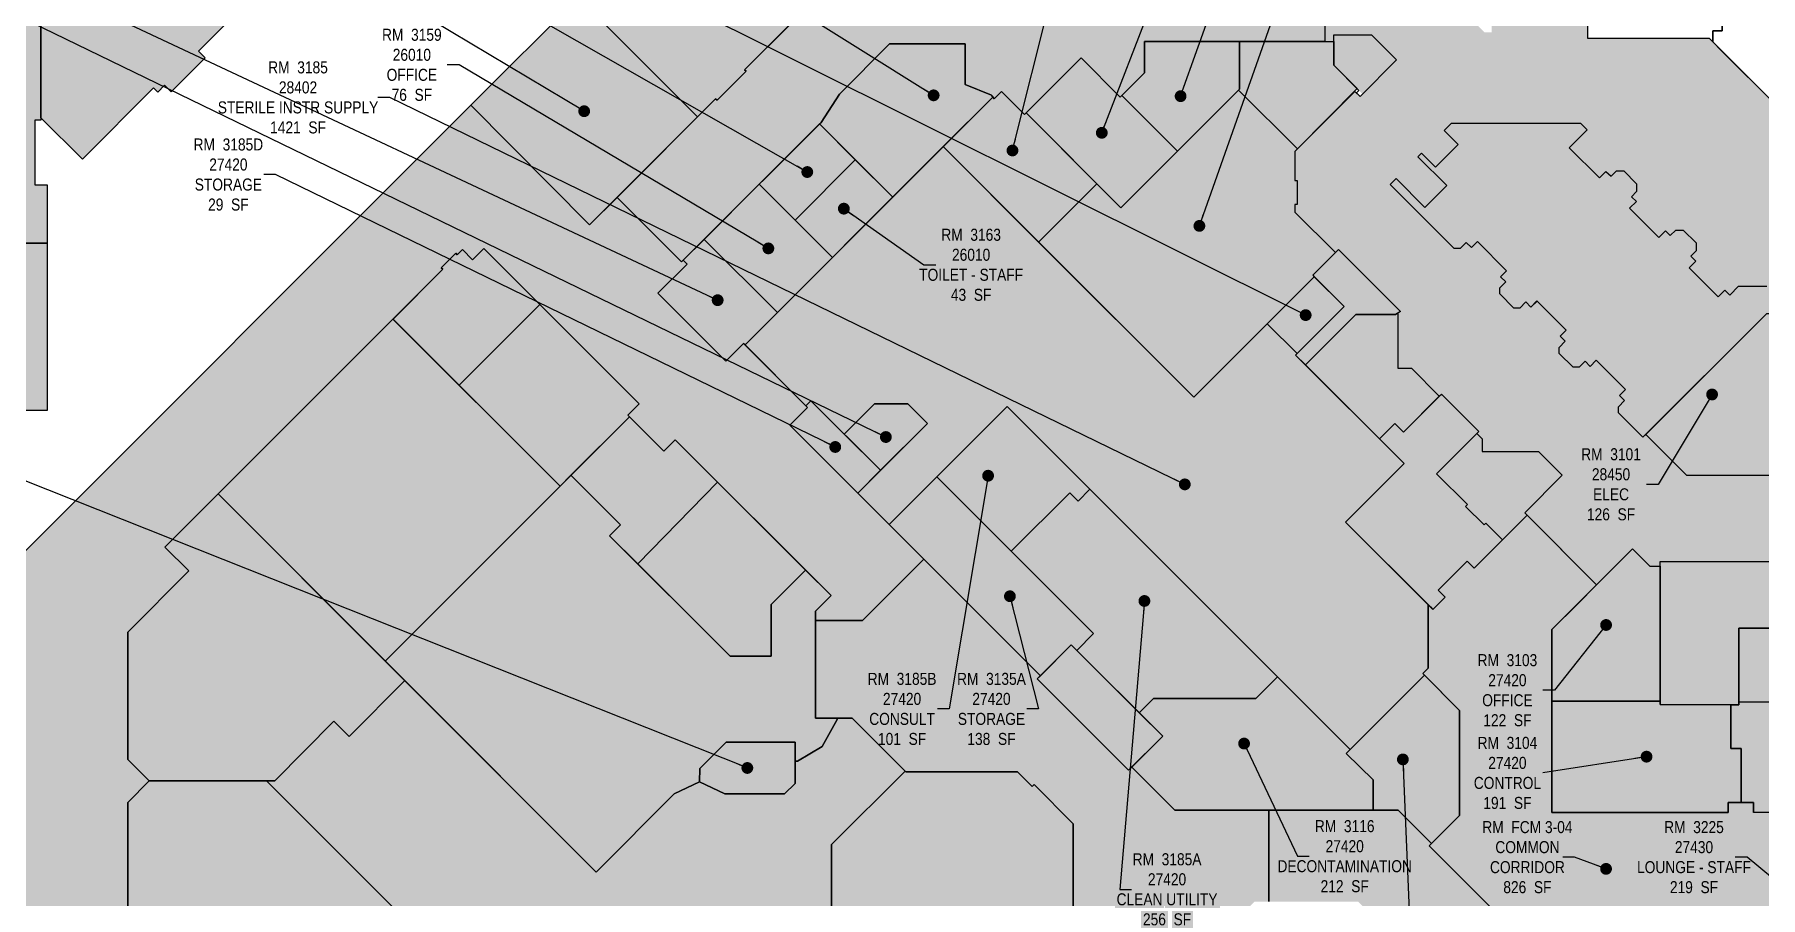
# Model space of a CAD drawing. Header units: inches. Extents: x -2929 to 5743, y -2530 to 4297.
# Drawn here: x 330 to 2343, y 1537 to 2543 of the extents above; entities that cross this region are included whole.
import ezdxf

# ---------------------------------------------------------------- set-up
doc = ezdxf.new("R2010")
doc.units = ezdxf.units.IN
doc.header["$LTSCALE"] = 48
doc.header["$MEASUREMENT"] = 0
for name, color, linetype in [('0-LABEL', 3, 'Continuous'), ('1-NRT', 200, 'Continuous'), ('1-NRT-PTN', 253, 'Continuous'), ('3-FCM', 190, 'Continuous'), ('3-FCM-PTN', 9, 'Continuous'), ('4-OCC', 6, 'Continuous'), ('4-OCC-PTN', 95, 'Continuous'), ('4-VACANT', 60, 'Continuous')]:
    doc.layers.add(name, color=color, linetype=linetype)
doc.styles.add('ArialN', font='ARIALN.TTF')
doc.dimstyles.new('AB-220', dxfattribs={"dimscale": 220, "dimtxt": 0.070312, "dimasz": 0.0625, "dimexe": 0.0625, "dimexo": 0.125, "dimgap": 0.1875, "dimtad": 0, "dimdec": 4, "dimrnd": 0.0625, "dimzin": 0, "dimdsep": 46, "dimlunit": 4, "dimtxsty": 'ArialN', "dimblk": 'ARCHTICK', "dimcen": 0.0625, "dimclrd": 256, "dimclre": 256, "dimclrt": 256, "dimadec": 0, "dimazin": 0, "dimtfac": 1, "dimtdec": 4, "dimtofl": 0, "dimtmove": 2, "dimatfit": 3, "dimldrblk": 'DOT', "dimfxl": 0, "dimfrac": 2, "dimtolj": 1, "dimtzin": 0, "dimlwd": -1, "dimlwe": -1, "dimarcsym": 0})

# ---------------------------------------------------------------- blocks, each defined once
blk = doc.blocks.new('_ArchTick')
at = {"const_width": 0.15}
blk.add_lwpolyline([(-0.5, -0.5), (0.5, 0.5)], dxfattribs=at)
blk = doc.blocks.new('_Dot')
at = {"lineweight": -2}
blk.add_line((-0.5, 0), (-1, 0), dxfattribs=at)
at = {"const_width": 0.5}
blk.add_lwpolyline([(-0.25, 0, 1), (0.25, 0, 1)], format="xyb", close=True, dxfattribs=at)

msp = doc.modelspace()

# ---------------------------------------------------------------- hatches: boundary and pattern name
at = {"layer": '1-NRT-PTN'}
h = msp.add_hatch(color=256, dxfattribs=at)
h.dxf.hatch_style = 1
h.paths.add_polyline_path([(1889.2, 2542.9), (1845, 2542.9), (1845, 2507.6), (1878.6, 2474), (1918.3, 2513.8)])
for points in [[(1985.5, 2293.9), (1910.8, 2368.6), (1917.8, 2375.5), (1951.3, 2341.9), (1976.8, 2367.4), (1943.2, 2401), (1947.5, 2405.2), (1963.7, 2388.9), (1989.9, 2415.1), (1973.6, 2431.4), (1982.3, 2440.1), (2132.8, 2440.1), (2140.6, 2432.3), (2119.6, 2411.2), (2154.7, 2376.2), (2162.4, 2383.9), (2168.3, 2378.1), (2174.8, 2384.6), (2183.3, 2384.6), (2198.1, 2369.3), (2198.1, 2360.3), (2192.1, 2354.3), (2197.8, 2348.6), (2190, 2340.8), (2223.9, 2306.9), (2231.7, 2314.7), (2237.4, 2309), (2243.7, 2315.4), (2252.5, 2315.4), (2267.7, 2300.4), (2267.7, 2291.4), (2261.4, 2285), (2267, 2279.3), (2259.3, 2271.6), (2293.1, 2237.7), (2300.9, 2245.5), (2306.7, 2239.7), (2317, 2249.9), (2349.8, 2249.9), (2349.8, 2363.9), (2537.8, 2363.9), (2544.3, 2364.1), (2585.1, 2364.1), (2585.1, 2313.5), (2474.4, 2313.5), (2474.4, 2156.6), (2495.6, 2156.6), (2502.5, 2128.3), (2530.3, 2128.3), (2537.2, 2156.6), (2600.6, 2156.6), (2600.6, 2044.9), (2579.7, 2024), (2363.3, 2024), (2363.3, 2218.3), (2349.8, 2218.3), (2205.5, 2074), (2176.9, 2102.5), (2176.9, 2109.5), (2184, 2116.6), (2178, 2122.6), (2185.1, 2129.7), (2151.1, 2163.6), (2144, 2156.5), (2138, 2162.5), (2131, 2155.5), (2124, 2155.5), (2107.7, 2171.7), (2107.7, 2178.7), (2114.8, 2185.8), (2108.8, 2191.8), (2115.9, 2198.8), (2081.9, 2232.8), (2074.9, 2225.7), (2068.9, 2231.7), (2061.8, 2224.6), (2054.8, 2224.6), (2038.5, 2241), (2038.5, 2248), (2045.5, 2255), (2039.5, 2261), (2046.6, 2268.1), (2012.7, 2302.1), (2005.6, 2295), (1999.6, 2301), (1992.5, 2293.9)], [(1922.7, 2220.7), (1917.2, 2217.2), (1870.9, 2217.2), (1812, 2158.2), (1800.4, 2169.8), (1857, 2226.4), (1820.6, 2262.9), (1850.5, 2292.8)], [(1974.8, 1887.4), (1960.6, 1873.3), (1858.8, 1975.1), (1927.1, 2043.4), (1898.3, 2072.1), (1916.3, 2090), (1926.3, 2080), (1970.5, 2124.3), (2014.2, 2080.7), (1964.9, 2031.4), (2000.8, 1995.5), (1998.7, 1993.4), (2020.3, 1971.8), (2022.4, 1973.9), (2041.8, 1954.5), (2008.7, 1921.3), (2000.6, 1929.5), (1966.7, 1895.5)], [(2225.6, 1929), (2462.9, 1929), (2462.9, 1851.2), (2403.2, 1851.2), (2403.2, 1862.5), (2361.4, 1862.5), (2361.4, 1851.2), (2317.1, 1851.2), (2317.1, 1762.1), (2225.6, 1762.3)], [(1605.8, 1685.7), (1499.3, 1792.2), (1539, 1831.9), (1645.7, 1725.5)]]:
    msp.add_hatch(color=256, dxfattribs=at).paths.add_polyline_path(points)
at = {"layer": '3-FCM-PTN'}
h = msp.add_hatch(color=256, dxfattribs=at)
h.dxf.hatch_style = 1
edge = h.paths.add_edge_path()
edge.add_line((480.8, 3009.3), (481.2, 3009.7))
edge.add_line((481.2, 3009.7), (556.3, 3084.8))
edge.add_line((556.3, 3084.8), (880.4, 3408.9))
edge.add_line((880.4, 3408.9), (959.7, 3329.7))
edge.add_line((959.7, 3329.7), (958.8, 3328.8))
edge.add_line((958.8, 3328.8), (774.8, 3144.7))
edge.add_line((774.8, 3144.7), (774.4, 3144.4))
edge.add_line((774.4, 3144.4), (693.7, 3063.6))
edge.add_line((693.7, 3063.6), (377.2, 2747.1))
edge.add_line((377.2, 2747.1), (377.2, 2726))
edge.add_line((377.2, 2726), (337.8, 2726))
edge.add_line((337.8, 2726), (337.8, 2443.7))
edge.add_line((337.8, 2443.7), (330.6, 2443.7))
edge.add_line((330.6, 2443.7), (330.6, 2368.2))
edge.add_line((330.6, 2368.2), (345.3, 2368.2))
edge.add_line((345.3, 2368.2), (345.3, 2300.3))
edge.add_line((345.3, 2300.3), (227.5, 2300.3))
edge.add_line((227.5, 2300.3), (227.5, 2375.5))
edge.add_line((227.5, 2375.5), (223.1, 2375.5))
edge.add_line((223.1, 2375.5), (223.1, 2471.7))
edge.add_line((223.1, 2471.7), (223.3, 2471.7))
edge.add_line((223.3, 2471.7), (223.3, 2617))
edge.add_line((223.3, 2617), (223.1, 2617))
edge.add_line((223.1, 2617), (223.1, 2797.2))
edge.add_line((223.1, 2797.2), (223.3, 2797.2))
edge.add_line((223.3, 2797.2), (223.3, 2942))
edge.add_line((223.3, 2942), (223.1, 2942))
edge.add_line((223.1, 2942), (223.1, 3122.2))
edge.add_line((223.1, 3122.2), (223.3, 3122.2))
edge.add_line((223.3, 3122.2), (223.3, 3191.5))
edge.add_line((223.3, 3191.5), (223.1, 3191.5))
edge.add_line((223.1, 3191.5), (223.1, 3284.1))
edge.add_line((223.1, 3284.1), (223.3, 3284.1))
edge.add_line((223.3, 3284.1), (223.3, 3301))
edge.add_line((223.3, 3301), (225.5, 3351.9))
edge.add_line((225.5, 3351.9), (225.6, 3356.8))
edge.add_line((225.6, 3356.8), (226.1, 3362.4))
edge.add_line((226.1, 3362.4), (232.7, 3412.9))
edge.add_line((232.7, 3412.9), (235.8, 3430.2))
edge.add_line((235.8, 3430.2), (231.4, 3431.7))
edge.add_line((231.4, 3431.7), (289.3, 3602.3))
edge.add_line((289.3, 3602.3), (293.7, 3600.8))
edge.add_line((293.7, 3600.8), (301.7, 3616.3))
edge.add_line((301.7, 3616.3), (327.6, 3660.9))
edge.add_line((327.6, 3660.9), (330.4, 3665.2))
edge.add_line((330.4, 3665.2), (333.4, 3670))
edge.add_line((333.4, 3670), (363.2, 3711.9))
edge.add_line((363.2, 3711.9), (373.8, 3725.3))
edge.add_line((373.8, 3725.3), (370.6, 3728.7))
edge.add_line((370.6, 3728.7), (501.8, 3852.1))
edge.add_line((501.8, 3852.1), (505, 3848.7))
edge.add_line((505, 3848.7), (519.5, 3858.7))
edge.add_line((519.5, 3858.7), (562.7, 3885.7))
edge.add_line((562.7, 3885.7), (567.6, 3888.4))
edge.add_line((567.6, 3888.4), (572.5, 3891.2))
edge.add_line((572.5, 3891.2), (618.1, 3914))
edge.add_line((618.1, 3914), (634.2, 3921))
edge.add_line((634.2, 3921), (633, 3925.5))
edge.add_line((633, 3925.5), (721.8, 3949.8))
edge.add_line((721.8, 3949.8), (747.9, 3846.1))
edge.add_line((747.9, 3846.1), (748.8, 3842.3))
edge.add_arc((896.7, 3300.7), 561.5, 105.2734, 119.0253)
edge.add_arc((878.9, 3324.8), 531.8, 118.6132, 128.8281)
edge.add_arc((896.6, 3301.1), 561.3, 128.7098, 140.2622)
edge.add_arc((871.2, 3320.3), 529.6, 140.114, 150.5668)
edge.add_arc((896.6, 3301), 561.1, 150.1227, 174.7582)
edge.add_arc((907.5, 3300.2), 572.1, 174.7774, 179.4419)
edge.add_line((335.5, 3305.8), (335.6, 3251.8))
edge.add_line((335.6, 3251.8), (335.6, 3120))
edge.add_line((335.6, 3120), (335.6, 3105.5))
edge.add_line((335.6, 3105.5), (334.8, 3105.5))
edge.add_line((334.8, 3105.5), (330.5, 3105.5))
edge.add_line((330.5, 3105.5), (330.8, 3105.5))
edge.add_line((330.8, 3105.5), (330.5, 3105.5))
edge.add_line((330.5, 3105.5), (330.8, 2992.6))
edge.add_line((330.8, 2992.6), (330.8, 2884.6))
edge.add_arc((331.8, 2884.6), 1, 180, 270)
edge.add_line((331.8, 2883.6), (362.1, 2883.6))
edge.add_line((362.1, 2883.6), (482.5, 3004.1))
edge.add_line((482.5, 3004.1), (479, 3007.5))
edge.add_line((479, 3007.5), (480.8, 3009.3))
for points in [[(2541, 2364), (2541, 2459.9), (2541, 2465.2), (2356.4, 2465.2), (2300.6, 2521), (2283.1, 2538.6), (2216.1, 2538.6), (2141.1, 2538.6), (2141.1, 2592.6), (2029.2, 2592.6), (2029.3, 2546.1), (2020.8, 2546.1), (1970.3, 2596.6), (1966, 2600.9), (1969.6, 2604.5), (1967, 2607.2), (1941.5, 2632.7), (1927.4, 2646.8), (1870.3, 2646.8), (1870.3, 2657.8), (1848.6, 2657.8), (1848.6, 2643.7), (1844.1, 2643.7), (1844.1, 2641.1), (1834.6, 2641.1), (1834.6, 2535.4), (1845, 2535.4), (1845, 2542.9), (1889.2, 2542.9), (1918.3, 2513.8), (1875.7, 2471.2), (1869.8, 2477.1), (1867.6, 2474.9), (1842.1, 2449.4), (1804.5, 2411.8), (1799.7, 2407), (1799.7, 2373.4), (1802.3, 2373.4), (1802.3, 2345.4), (1799.7, 2345.4), (1799.7, 2336.5), (1846.9, 2289.2), (1850.5, 2292.8), (1922.7, 2220.7), (1919.9, 2218.9), (1919.9, 2154.4), (1935.6, 2154.4), (1968.1, 2121.9), (1970.5, 2124.3), (2014.2, 2080.7), (2011.8, 2078.2), (2018.1, 2071.9), (2018.1, 2057.3), (2083.9, 2057.3), (2111.5, 2029.7), (2067.7, 1985.9), (2151.5, 1902), (2193.4, 1943.9), (2213.6, 1923.8), (2225.6, 1923.8), (2225.6, 1929), (2462.9, 1929), (2462.9, 1878.8), (2539.9, 1878.8), (2539.9, 1891.8), (2575.6, 1891.8), (2575.6, 1923.8), (2609.6, 1923.8), (2609.6, 1916.7), (2692.8, 1916.7), (2692.8, 1923), (2731.8, 1923), (2731.8, 1916.1), (2753, 1916.1), (2753, 1958.3), (2809.8, 1969.8), (2809.8, 1916.1), (2731.8, 1916.1), (2731.8, 1635.7), (2726.5, 1635.7), (2726.5, 1527.3), (2748.2, 1527.3), (2748.2, 1506.1), (2791.5, 1506.1), (2791.5, 1481.1), (2791.5, 1461.6), (2817.8, 1461.6), (2921.1, 1461.6), (2921.1, 1512.7), (2938.2, 1529.8), (2936.3, 1531.7), (2961.8, 1557.1), (2963.6, 1555.3), (2991.7, 1583.3), (2919, 1656), (2919, 1726.2), (2913.8, 1726.2), (2913.8, 1832.8), (2919, 1832.8), (2919, 1961.4), (2942.4, 1984.7), (3069.5, 1984.7), (3069.5, 1914.2), (3170.8, 1914.2), (3170.8, 2022.6), (3252.7, 2022.6), (3252.7, 2017.3), (3335.4, 2017.3), (3335.4, 2119.8), (3187.8, 2119.8), (3187.8, 2149.9), (3170.5, 2149.9), (3170.5, 2153.1), (3123.8, 2153.1), (3123.8, 2169.3), (3075.8, 2169.3), (3075.8, 2153.1), (3025.8, 2153.1), (3025.8, 2169.3), (2977.8, 2169.3), (2977.8, 2153.1), (2924.8, 2153.1), (2924.8, 2169.3), (2876.8, 2169.3), (2876.8, 2153.1), (2836.8, 2153.1), (2836.8, 2169.3), (2788.8, 2169.3), (2788.8, 2153.1), (2753.8, 2153.1), (2753.8, 2157.2), (2715, 2157.2), (2715, 2200.3), (2709.8, 2200.3), (2709.8, 2228.4), (2715, 2228.4), (2715, 2273.8), (2717.7, 2273.8), (2717.7, 2292.2), (2709.8, 2292.2), (2709.8, 2307.4), (2659.1, 2307.4), (2659.1, 2311), (2608.5, 2311), (2608.5, 2277.4), (2608.5, 2259.4), (2610.9, 2259.4), (2610.9, 2156.6), (2600.6, 2156.6), (2600.6, 2044.9), (2579.7, 2024), (2363.3, 2024), (2363.3, 2029.3), (2256.8, 2029.3), (2208.8, 2077.3), (2205.5, 2074), (2176.9, 2102.5), (2176.9, 2109.5), (2184, 2116.6), (2178, 2122.6), (2185.1, 2129.7), (2151.1, 2163.6), (2144, 2156.5), (2138, 2162.5), (2131, 2155.5), (2124, 2155.5), (2107.7, 2171.7), (2107.7, 2178.7), (2114.8, 2185.8), (2108.8, 2191.8), (2115.9, 2198.8), (2082, 2232.7), (2074.9, 2225.7), (2068.9, 2231.7), (2061.8, 2224.6), (2054.8, 2224.6), (2038.5, 2241), (2038.5, 2248), (2045.5, 2255), (2039.5, 2261), (2046.6, 2268.1), (2012.7, 2302.1), (2005.6, 2295), (1999.6, 2301), (1992.5, 2293.9), (1985.5, 2293.9), (1910.8, 2368.6), (1917.8, 2375.5), (1951.3, 2341.9), (1976.8, 2367.4), (1943.2, 2401), (1947.5, 2405.2), (1963.7, 2388.9), (1989.9, 2415.1), (1973.6, 2431.4), (1982.3, 2440.1), (2132.8, 2440.1), (2140.6, 2432.3), (2119.6, 2411.2), (2154.7, 2376.2), (2162.4, 2383.9), (2168.3, 2378.1), (2174.8, 2384.6), (2183.3, 2384.6), (2198.1, 2369.3), (2198.1, 2360.3), (2192.1, 2354.3), (2197.8, 2348.6), (2190, 2340.8), (2223.9, 2306.9), (2231.7, 2314.7), (2237.4, 2309), (2243.7, 2315.4), (2252.5, 2315.4), (2267.7, 2300.4), (2267.7, 2291.4), (2261.4, 2285), (2267, 2279.3), (2259.3, 2271.6), (2293.1, 2237.7), (2300.9, 2245.5), (2306.7, 2239.7), (2317, 2249.9), (2349.8, 2249.9), (2349.8, 2363.9), (2537.8, 2363.9)], [(1834.6, 2641.1), (1834.6, 2535.4), (1624.4, 2535.4), (1624.4, 2498.8), (1596.2, 2470.5), (1550.5, 2516.2), (1484.5, 2450.2), (1457.7, 2476.9), (1449.3, 2468.5), (1446.2, 2472.8), (1415.5, 2485.1), (1415.5, 2532.4), (1327.1, 2532.4), (1268.7, 2474), (1247.4, 2440.9), (1109.3, 2302.8), (1084.8, 2278.3), (1009.5, 2353.6), (1124.4, 2468.5), (1126.3, 2466.7), (1160.1, 2500.5), (1158.2, 2502.3), (1264, 2608.1), (1265.9, 2606.3), (1291.2, 2631.6), (1289.3, 2633.4), (1297.3, 2641.4), (1305.9, 2641.4), (1331.6, 2641.4), (1331.6, 2643.7), (1357.2, 2643.7), (1361.2, 2643.7), (1361.2, 2641.1), (1402.3, 2641.1), (1402.3, 2643.7), (1482.6, 2643.7), (1482.6, 2641.1), (1530.5, 2641.1), (1530.5, 2643.7), (1558.5, 2643.7), (1558.5, 2641.1), (1614.5, 2641.1), (1614.5, 2643.7), (1788.1, 2643.7), (1788.1, 2641.1)], [(1898.3, 2072.1), (1812, 2158.2), (1870.9, 2217.2), (1917.2, 2217.2), (1919.9, 2218.9), (1919.9, 2154.4), (1935.6, 2154.4), (1968.1, 2121.9), (1926.3, 2080), (1916.3, 2090)], [(2011.8, 2078.2), (2018.1, 2071.9), (2018.1, 2057.3), (2083.9, 2057.3), (2111.5, 2029.7), (2067.7, 1985.9), (2070.4, 1983.1), (2041.8, 1954.5), (2022.4, 1973.9), (2020.3, 1971.8), (1998.7, 1993.4), (2000.8, 1995.5), (1964.9, 2031.4)], [(1956.4, 1597.8), (1991.6, 1633), (1991.6, 1755.6), (1948.9, 1798.4), (1955, 1804.6), (1955, 1878.9), (1957.8, 1876.1), (1960.6, 1873.3), (1974.8, 1887.4), (1966.7, 1895.5), (2000.6, 1929.5), (2008.7, 1921.3), (2070.4, 1983.1), (2151.5, 1902), (2099.4, 1849.8), (2099.4, 1636.7), (2304.9, 1636.7), (2304.9, 1648), (2334.4, 1648), (2334.4, 1637), (2456.4, 1636.8), (2456.4, 1765.3), (2459.6, 1765.3), (2459.9, 1851.2), (2462.9, 1851.2), (2462.9, 1878.8), (2539.9, 1878.8), (2539.9, 1618.3), (2482.5, 1561), (2482.5, 1527.7), (2089.3, 1527.7), (2084.6, 1531), (2053.9, 1500.3)], [(2459.6, 1765.3), (2317.1, 1765.5), (2317.1, 1851.2), (2361.4, 1851.2), (2361.4, 1862.5), (2403.2, 1862.5), (2403.2, 1851.2), (2459.9, 1851.2)]]:
    msp.add_hatch(color=256, dxfattribs=at).paths.add_polyline_path(points)
at = {"layer": '4-OCC-PTN'}
h = msp.add_hatch(color=192, dxfattribs=at)
h.dxf.hatch_style = 1
h.paths.add_polyline_path([(445.3, 2703.7), (554.6, 2594.5), (545.6, 2585.4), (564.4, 2566.6), (521.6, 2523.8), (529.3, 2516.2), (489.7, 2476.5), (482, 2484.2), (474, 2476.2), (469.1, 2481.1), (386.2, 2398.1), (337.8, 2446.4), (337.8, 2516.6), (337.8, 2661.5), (403.1, 2661.5)])
for color, points in [(17, [(1103.4, 2447.5), (964.4, 2586.4), (1059.8, 2681.8), (1155.8, 2585.9), (1168.1, 2598.2), (1211.1, 2555.2), (1158.2, 2502.3), (1160.1, 2500.5), (1126.3, 2466.7), (1124.4, 2468.5)]), (17, [(977.4, 2321.5), (839, 2461), (964.4, 2586.4), (1103.4, 2447.5)]), (17, [(1662.9, 2407.5), (1598, 2472.4), (1624.4, 2498.8), (1624.4, 2535.4), (1735.1, 2535.4), (1735.1, 2479.7)]), (17, [(1734, 2478.7), (1735.1, 2479.7), (1735.1, 2535.4), (1845, 2535.4), (1845, 2507.6), (1872.4, 2480.3), (1802.7, 2410)]), (17, [(1330.9, 2353.8), (1245.6, 2439.1), (1247.4, 2440.9), (1268.7, 2474), (1327.1, 2532.4), (1415.5, 2532.4), (1415.5, 2485.1), (1446.2, 2472.8), (1447.8, 2470.7)]), (17, [(1596.8, 2341.5), (1486.4, 2452), (1550.5, 2516.2), (1596.2, 2470.5), (1598, 2472.4), (1662.9, 2407.5)]), (18, [(1389.8, 2412.7), (1447.8, 2470.7), (1449.3, 2468.5), (1457.7, 2476.9), (1484.5, 2450.2), (1486.4, 2452), (1568.9, 2369.5), (1501, 2301.5)]), (34, [(1501, 2301.5), (1568.9, 2369.5), (1596.8, 2341.5), (1734, 2478.7), (1802.7, 2410), (1799.7, 2407), (1799.7, 2373.4), (1802.3, 2373.4), (1802.3, 2345.4), (1799.7, 2345.4), (1799.7, 2336.5), (1846.9, 2289.2), (1820.6, 2262.9), (1822.4, 2261), (1681.9, 2120.6)]), (121, [(1009.5, 2353.6), (1084.8, 2278.3), (1086.7, 2280.2), (1091.1, 2275.7), (1057.2, 2241.8), (1136.2, 2162.8), (1156.8, 2183.4), (1231.7, 2108.6), (1211, 2087.9), (1367.1, 1931.9), (1295.6, 1860.3), (1240.7, 1860.3), (1240.7, 1871.1), (1259, 1889.4), (1077.3, 2071), (1064.1, 2057.8), (1022.1, 2099.7), (1035.4, 2113), (854.2, 2294.1), (841, 2280.9), (829.2, 2292.6), (823.2, 2286.7), (821.4, 2288.5), (804.4, 2271.5), (806.3, 2269.7), (750.2, 2213.6), (636.3, 2099.6), (619.3, 2082.6), (482.5, 1945.8), (510.3, 1918.1), (439, 1846.8), (439, 1698.2), (464, 1673.3), (439, 1648.3), (439, 1521.5), (408.8, 1521.5), (408.8, 1459), (478.1, 1389.7), (587.7, 1389.7), (595.2, 1389.7), (613.1, 1389.7), (613.1, 1368.5), (613.1, 1361.1), (613.1, 1254.6), (897.6, 970.2), (1037.7, 970.2), (1170.7, 1103.2), (1326.6, 1259.1), (1326.6, 1280.9), (1329.3, 1280.9), (1329.3, 1328.9), (1326.6, 1328.9), (1326.6, 1400.4), (1398.1, 1400.4), (1398.1, 1397.8), (1446.1, 1397.8), (1446.1, 1400.4), (1467.9, 1400.4), (1541.1, 1473.5), (1541.1, 1623.5), (1495.6, 1669), (1493.4, 1666.8), (1476.2, 1683.9), (1346.1, 1683.9), (1283.7, 1746.3), (1240.7, 1746.3), (1240.7, 1860.3), (1295.6, 1860.3), (1367.1, 1931.9), (1503, 1795.9), (1499.3, 1792.2), (1605.8, 1685.7), (1609.5, 1689.4), (1659.8, 1639.1), (1769.5, 1639.1), (1769.5, 1532.6), (1752.5, 1532.6), (1652.1, 1432.2), (1652.1, 1341.7), (1671, 1322.8), (1612.1, 1263.4), (1543.1, 1332.4), (1502.8, 1292.1), (1507.4, 1287.5), (1329.8, 1109.9), (1360.2, 1079.5), (1358.3, 1077.6), (1392.3, 1043.7), (1394.1, 1045.5), (1406.3, 1033.3), (1317.8, 944.8), (1305.6, 957), (1307.4, 958.8), (1273.5, 992.8), (1271.6, 990.9), (1241.2, 1021.3), (1053.6, 833.7), (1043.8, 823.9), (1058.8, 809), (1088.1, 779.7), (1008, 699.6), (292, 1415.6), (302.6, 1426.3), (302.6, 1547.9), (307.9, 1547.9), (307.9, 1782.6), (302.6, 1782.6), (302.6, 1896.9), (288.8, 1910.8), (839, 2461), (977.4, 2321.5)]), (17, [(1217, 2327.1), (1175.3, 2368.8), (1245.6, 2439.1), (1287.3, 2397.3)]), (18, [(1371.4, 2090.1), (1348.5, 2113), (1309.6, 2113), (1274.4, 2077.7), (1235.6, 2116.4), (1229.7, 2110.5), (1158.7, 2181.6), (1389.8, 2412.7), (1681.9, 2120.6), (1767.6, 2206.2), (1802.2, 2171.6), (1800.4, 2169.8), (1927.1, 2043.4), (1858.8, 1975.1), (1957.8, 1876.1), (1955, 1878.9), (1955, 1804.6), (1948.9, 1798.4), (1950.7, 1796.6), (1864.2, 1710), (1464.3, 2109.9), (1326.6, 1972.3), (1290.1, 2008.8)]), (17, [(1260.6, 2283.5), (1217, 2327.1), (1287.3, 2397.3), (1330.9, 2353.8)]), (17, [(1196.4, 2219.3), (1111.1, 2304.6), (1175.3, 2368.8), (1260.6, 2283.5)]), (33, [(919.6, 2228.8), (825.4, 2134.6), (748.4, 2211.7), (806.3, 2269.7), (804.4, 2271.5), (821.4, 2288.5), (823.2, 2286.7), (829.2, 2292.6), (841, 2280.9), (854.2, 2294.1)]), (201, [(1158.7, 2181.6), (1156.8, 2183.4), (1136.2, 2162.8), (1057.2, 2241.8), (1091.1, 2275.7), (1086.7, 2280.2), (1111.1, 2304.6), (1196.4, 2219.3)]), (18, [(1802.2, 2171.6), (1767.6, 2206.2), (1822.4, 2261), (1857, 2226.4)]), (121, [(1024, 2097.9), (943.1, 2017), (825.4, 2134.6), (919.6, 2228.8), (1035.4, 2113), (1022.1, 2099.7)]), (55, [(2363.3, 2029.3), (2256.8, 2029.3), (2208.8, 2077.3), (2349.8, 2218.3), (2363.3, 2218.3)]), (121, [(943.1, 2017), (739.2, 1813.1), (544.5, 2007.8), (619.3, 2082.6), (636.3, 2099.6), (748.3, 2211.7)]), (121, [(1316.7, 2035.4), (1290.1, 2008.8), (1211, 2087.9), (1231.7, 2108.6), (1229.7, 2110.5), (1235.6, 2116.4)]), (18, [(1316.7, 2035.4), (1274.4, 2077.7), (1309.6, 2113), (1348.5, 2113), (1371.4, 2090.1)]), (121, [(1126.7, 2021.6), (1033.9, 1926.2), (1000.8, 1959.2), (1013.5, 1972), (955.8, 2029.7), (1024, 2097.9), (1064.1, 2057.8), (1077.3, 2071)]), (121, [(1469.1, 1941), (1382.2, 2027.9), (1464.3, 2109.9), (1560.8, 2013.4), (1546.9, 1999.4), (1537.2, 2009.2)]), (121, [(1266.2, 1744.9), (1248.5, 1713.5), (1219.8, 1696.4), (1217.1, 1696.4), (1217.1, 1718.6), (1136.7, 1718.6), (1106.1, 1688), (1105.7, 1672.3), (1076.2, 1658.1), (985.2, 1567.1), (739.2, 1813.1), (814, 1887.9), (943.1, 2017), (955.8, 2029.7), (1013.5, 1972), (1000.8, 1959.2), (1141.5, 1818.6), (1189, 1818.6), (1189, 1878.8), (1229.3, 1919.1), (1259, 1889.4), (1240.7, 1871.1), (1240.7, 1746.3), (1266.2, 1746.3)]), (121, [(1229.3, 1919.1), (1189, 1878.8), (1189, 1818.6), (1141.5, 1818.6), (1033.9, 1926.2), (1126.7, 2021.6)]), (121, [(1326.6, 1972.3), (1382.2, 2027.9), (1565, 1845.1), (1545.4, 1825.5), (1539, 1831.9), (1503, 1795.9)]), (121, [(1545.4, 1825.5), (1565, 1845.1), (1469.1, 1941), (1537.2, 2009.2), (1546.9, 1999.4), (1560.8, 2013.4), (1779.5, 1794.7), (1754.2, 1769.4), (1634.8, 1769.4), (1618.3, 1752.8)]), (121, [(610.5, 1673.3), (464, 1673.3), (439, 1698.2), (439, 1846.8), (510.3, 1918.1), (482.5, 1945.8), (544.5, 2007.8), (762.1, 1790.2), (697.1, 1725.2), (679.4, 1742.9)]), (121, [(2099.4, 1766.4), (2099.4, 1849.8), (2129.1, 1879.5), (2151.5, 1902), (2193.4, 1943.9), (2213.6, 1923.8), (2225.6, 1923.8), (2225.6, 1766.4)]), (121, [(1618.3, 1752.8), (1634.8, 1769.4), (1754.2, 1769.4), (1779.5, 1794.7), (1864.2, 1710), (1859.5, 1705.3), (1891.1, 1674.7), (1891.1, 1639.1), (1659.8, 1639.1), (1609.5, 1689.4), (1645.7, 1725.5)]), (77, [(1891.1, 1639.1), (1891.1, 1674.7), (1859.5, 1705.3), (1950.7, 1796.6), (1991.6, 1755.6), (1991.6, 1633), (1958.9, 1600.2), (1920, 1639.1)]), (121, [(1345.3, 1684.7), (1259.6, 1599.1), (1259.6, 1471.8), (1132.3, 1471.8), (969.1, 1308.5), (805.4, 1472.2), (720.5, 1472.2), (761.2, 1512.9), (600.8, 1673.3), (610.5, 1673.3), (679.4, 1742.9), (697.1, 1725.2), (762.1, 1790.2), (985.2, 1567.1), (1076.2, 1658.1), (1105.7, 1672.3), (1135.1, 1658.1), (1204.8, 1658.1), (1217.1, 1670.5), (1217.1, 1696.4), (1219.8, 1696.4), (1248.5, 1713.5), (1266.2, 1744.9), (1266.2, 1746.3), (1283.7, 1746.3)]), (121, [(2099.4, 1766.4), (2225.6, 1766.4), (2225.6, 1762.3), (2308.1, 1762.2), (2308.1, 1711.3), (2320.1, 1711.3), (2320.1, 1648), (2304.9, 1648), (2304.9, 1636.7), (2099.4, 1636.7)]), (121, [(2334.4, 1636.7), (2334.4, 1648), (2320.1, 1648), (2320.1, 1711.3), (2308.1, 1711.3), (2308.1, 1762.2), (2317.1, 1762.1), (2317.1, 1765.5), (2456.4, 1765.3), (2456.4, 1636.8)]), (121, [(1135.1, 1658.1), (1105.7, 1672.3), (1106.1, 1688), (1136.7, 1718.6), (1217.1, 1718.6), (1217.1, 1670.5), (1204.8, 1658.1)]), (121, [(613.1, 1389.7), (478.1, 1389.7), (408.8, 1459), (408.8, 1521.5), (439, 1521.5), (439, 1648.3), (464, 1673.3), (600.8, 1673.3), (761.2, 1512.9), (707, 1458.7), (695.3, 1470.3)]), (121, [(1326.6, 1400.4), (1255.5, 1471.8), (1259.6, 1471.8), (1259.6, 1599.1), (1345.3, 1684.7), (1346.1, 1683.9), (1476.2, 1683.9), (1493.4, 1666.8), (1495.6, 1669), (1541.1, 1623.5), (1541.1, 1473.5), (1467.9, 1400.4), (1446.1, 1400.4), (1446.1, 1397.8), (1398.1, 1397.8), (1398.1, 1400.4)]), (121, [(1008, 699.6), (1088.1, 779.7), (1254, 613.8), (1263, 604.8), (1272.9, 614.6), (1283.2, 624.9), (1285, 623), (1310.5, 648.5), (1308.6, 650.4), (1320.8, 662.6), (1391.7, 591.8), (1391.7, 556.4), (1389, 556.4), (1389, 508.4), (1391.7, 508.4), (1391.7, 475.9), (1466, 401.6), (1474.9, 392.7), (1494.9, 392.7), (1593.1, 392.7), (1624.8, 424.4), (1626.6, 422.5), (1652.1, 448), (1650.2, 449.8), (1671.2, 470.8), (1692.4, 449.6), (1690.5, 447.8), (1716, 422.3), (1717.8, 424.2), (1749.3, 392.7), (1881.2, 392.7), (1901.8, 392.7), (1908.7, 399.6), (1974.2, 465.1), (1974.2, 513.1), (1976.8, 513.1), (1976.9, 549.1), (1974.3, 549.1), (1974.3, 594.4), (2103.5, 594.4), (2105.7, 596.7), (2120.7, 611.6), (2192.1, 683), (2192.1, 725.4), (2194.7, 725.4), (2194.7, 761.4), (2192.1, 761.4), (2192.1, 800.6), (2307.8, 800.6), (2307.9, 818.3), (2324.1, 834.4), (2324.1, 1069.3), (2225.5, 1167.9), (2221.2, 1171.1), (2217.3, 1175), (2166.4, 1226), (2082.9, 1309.4), (2059.7, 1309.4), (2059.7, 1312), (1984.7, 1312), (1984.7, 1309.4), (1952.2, 1309.4), (1952.2, 1368.9), (1954.8, 1368.9), (1954.8, 1416.9), (1952.2, 1416.9), (1952.2, 1453.8), (1873.4, 1532.6), (1769.5, 1532.6), (1769.5, 1639.1), (1920, 1639.1), (1958.9, 1600.2), (1956.4, 1597.8), (2053.9, 1500.3), (2084.6, 1531), (2089.3, 1527.7), (2089.3, 1471.6), (2346.1, 1214.7), (2430.6, 1214.7), (2430.6, 1113.9), (2433.6, 1113.9), (2433.6, 1071.7), (2430.8, 1071.7), (2430.8, 1013.7), (2430.8, 1008.4), (2430.6, 963.6), (2430.6, 923.6), (2446.8, 923.6), (2446.8, 780.9), (2441.6, 780.9), (2430.6, 769.9), (2425.3, 766.2), (2294.2, 635.1), (2287.2, 635.1), (2273.3, 621.1), (2281.1, 613.4), (1939.8, 272.1), (1925.7, 286.2), (1810.1, 286.2), (1810.1, 291.4), (1578.7, 291.4), (1578.7, 286.2), (1450, 286.2), (1435.7, 271.9)])]:
    msp.add_hatch(color=color, dxfattribs=at).paths.add_polyline_path(points)
h = msp.add_hatch(color=192, dxfattribs=at)
h.dxf.hatch_style = 1
h.paths.add_polyline_path([(345.3, 2300.3), (345.3, 2105.3), (230.6, 2105.3), (230.6, 2300.3)])

# ---------------------------------------------------------------- linework, layer by layer
at = {"layer": '1-NRT'}
for points in [[(1845, 2507.6), (1845, 2542.9), (1889.2, 2542.9), (1918.3, 2513.8), (1875.7, 2471.2), (1871.5, 2475.3), (1874.4, 2478.2)], [(1922.7, 2220.7), (1917.2, 2217.2), (1870.9, 2217.2), (1812, 2158.2), (1800.4, 2169.8), (1857, 2226.4), (1820.6, 2262.9), (1850.5, 2292.8)], [(1974.8, 1887.4), (1960.6, 1873.3), (1858.8, 1975.1), (1927.1, 2043.4), (1898.3, 2072.1), (1916.3, 2090), (1926.3, 2080), (1970.5, 2124.3), (2014.2, 2080.7), (1964.9, 2031.4), (2000.8, 1995.5), (1998.7, 1993.4), (2020.3, 1971.8), (2022.4, 1973.9), (2041.8, 1954.5), (2008.7, 1921.3), (2000.6, 1929.5), (1966.7, 1895.5)], [(2225.6, 1929), (2462.9, 1929), (2462.9, 1851.2), (2403.2, 1851.2), (2403.2, 1862.5), (2361.4, 1862.5), (2361.4, 1851.2), (2317.1, 1851.2), (2317.1, 1762.1), (2225.6, 1762.3)], [(1605.8, 1685.7), (1499.3, 1792.2), (1539, 1831.9), (1645.7, 1725.5)]]:
    msp.add_lwpolyline(points, close=True, dxfattribs=at)
msp.add_lwpolyline([(2349.8, 2218.3), (2205.5, 2074), (2176.9, 2102.5), (2176.9, 2109.5), (2184, 2116.6), (2178, 2122.6), (2185.1, 2129.7), (2151.1, 2163.6), (2144, 2156.5), (2138, 2162.5), (2131, 2155.5), (2124, 2155.5), (2107.7, 2171.7), (2107.7, 2178.7), (2114.8, 2185.8), (2108.8, 2191.8), (2115.9, 2198.8), (2081.9, 2232.8), (2074.9, 2225.7), (2068.9, 2231.7), (2061.8, 2224.6), (2054.8, 2224.6), (2038.5, 2241), (2038.5, 2248), (2045.5, 2255), (2039.5, 2261), (2046.6, 2268.1), (2012.7, 2302.1), (2005.6, 2295), (1999.6, 2301), (1992.5, 2293.9), (1985.5, 2293.9), (1910.8, 2368.6), (1917.8, 2375.5), (1951.3, 2341.9), (1976.8, 2367.4), (1943.2, 2401), (1947.5, 2405.2), (1963.7, 2388.9), (1989.9, 2415.1), (1973.6, 2431.4), (1982.3, 2440.1), (2132.8, 2440.1), (2140.6, 2432.3), (2140.6, 2432.3), (2140.6, 2432.3), (2119.6, 2411.2), (2119.6, 2411.2), (2119.6, 2411.2), (2154.7, 2376.2), (2162.4, 2383.9), (2168.3, 2378.1), (2174.8, 2384.6), (2183.3, 2384.6), (2198.1, 2369.3), (2198.1, 2360.3), (2192.1, 2354.3), (2197.8, 2348.6), (2190, 2340.8), (2223.9, 2306.9), (2231.7, 2314.7), (2237.4, 2309), (2243.7, 2315.4), (2252.5, 2315.4), (2267.7, 2300.4), (2267.7, 2291.4), (2261.4, 2285), (2267, 2279.3), (2259.3, 2271.6), (2293.1, 2237.7), (2300.9, 2245.5), (2306.7, 2239.7), (2317, 2249.9), (2349.8, 2249.9)], dxfattribs=at)
at = {"layer": '3-FCM'}
for points in [[(337.8, 2726), (337.8, 2443.7), (330.6, 2443.7), (330.6, 2368.2), (345.3, 2368.2), (345.3, 2300.3), (227.5, 2300.3)], [(1834.6, 2641.1), (1834.6, 2535.4), (1624.4, 2535.4), (1624.4, 2498.8), (1596.2, 2470.5), (1550.5, 2516.2), (1484.5, 2450.2), (1457.7, 2476.9), (1449.3, 2468.5), (1446.2, 2472.8), (1415.5, 2485.1), (1415.5, 2532.4), (1327.1, 2532.4), (1268.7, 2474), (1247.4, 2440.9), (1109.3, 2302.8), (1084.8, 2278.3), (1009.5, 2353.6), (1124.4, 2468.5), (1126.3, 2466.7), (1160.1, 2500.5), (1158.2, 2502.3), (1264, 2608.1)], [(1834.6, 2641.1), (1834.6, 2535.4), (1845, 2535.4), (1845, 2542.9), (1889.2, 2542.9), (1918.3, 2513.8), (1875.7, 2471.2), (1869.8, 2477.1), (1867.6, 2474.9), (1842.1, 2449.4), (1804.5, 2411.8), (1799.7, 2407), (1799.7, 2373.4), (1802.3, 2373.4), (1802.3, 2345.4), (1799.7, 2345.4), (1799.7, 2336.5), (1846.9, 2289.2), (1850.5, 2292.8), (1922.7, 2220.7), (1919.9, 2218.9), (1919.9, 2154.4), (1935.6, 2154.4), (1968.1, 2121.9), (1970.5, 2124.3), (2014.2, 2080.7), (2011.8, 2078.2), (2018.1, 2071.9), (2018.1, 2057.3), (2083.9, 2057.3), (2111.5, 2029.7), (2067.7, 1985.9), (2151.5, 1902), (2193.4, 1943.9), (2213.6, 1923.8), (2225.6, 1923.8), (2225.6, 1929), (2462.9, 1929)], [(2356.4, 2465.2), (2300.6, 2521), (2283.1, 2538.6), (2216.1, 2538.6), (2141.1, 2538.6), (2141.1, 2592.6)], [(2363.3, 2029.3), (2256.8, 2029.3), (2208.8, 2077.3), (2205.5, 2074), (2176.9, 2102.5), (2176.9, 2109.5), (2184, 2116.6), (2178, 2122.6), (2185.1, 2129.7), (2151.1, 2163.6), (2144, 2156.5), (2138, 2162.5), (2131, 2155.5), (2124, 2155.5), (2107.7, 2171.7), (2107.7, 2178.7), (2114.8, 2185.8), (2108.8, 2191.8), (2115.9, 2198.8), (2082, 2232.7), (2074.9, 2225.7), (2068.9, 2231.7), (2061.8, 2224.6), (2054.8, 2224.6), (2038.5, 2241), (2038.5, 2248), (2045.5, 2255), (2039.5, 2261), (2046.6, 2268.1), (2012.7, 2302.1), (2005.6, 2295), (1999.6, 2301), (1992.5, 2293.9), (1985.5, 2293.9), (1910.8, 2368.6), (1917.8, 2375.5), (1951.3, 2341.9), (1976.8, 2367.4), (1943.2, 2401), (1947.5, 2405.2), (1963.7, 2388.9), (1989.9, 2415.1), (1973.6, 2431.4), (1982.3, 2440.1), (2132.8, 2440.1), (2140.6, 2432.3), (2140.6, 2432.3), (2140.6, 2432.3), (2119.6, 2411.2), (2119.6, 2411.2), (2119.6, 2411.2), (2154.7, 2376.2), (2162.4, 2383.9), (2168.3, 2378.1), (2174.8, 2384.6), (2183.3, 2384.6), (2198.1, 2369.3), (2198.1, 2360.3), (2192.1, 2354.3), (2197.8, 2348.6), (2190, 2340.8), (2223.9, 2306.9), (2231.7, 2314.7), (2237.4, 2309), (2243.7, 2315.4), (2252.5, 2315.4), (2267.7, 2300.4), (2267.7, 2291.4), (2261.4, 2285), (2267, 2279.3), (2259.3, 2271.6), (2293.1, 2237.7), (2300.9, 2245.5), (2306.7, 2239.7), (2317, 2249.9), (2349.8, 2249.9)], [(2053.9, 1500.3), (1956.4, 1597.8), (1991.6, 1633), (1991.6, 1755.6), (1948.9, 1798.4), (1955, 1804.6), (1955, 1878.9), (1957.8, 1876.1), (1960.6, 1873.3), (1974.8, 1887.4), (1966.7, 1895.5), (2000.6, 1929.5), (2008.7, 1921.3), (2070.4, 1983.1), (2151.5, 1902), (2099.4, 1849.8), (2099.4, 1636.7), (2304.9, 1636.7), (2304.9, 1648), (2334.4, 1648), (2334.4, 1637), (2456.4, 1636.8)]]:
    msp.add_lwpolyline(points, dxfattribs=at)
for points in [[(1898.3, 2072.1), (1812, 2158.2), (1870.9, 2217.2), (1917.2, 2217.2), (1919.9, 2218.9), (1919.9, 2154.4), (1935.6, 2154.4), (1968.1, 2121.9), (1926.3, 2080), (1916.3, 2090)], [(2011.8, 2078.2), (2018.1, 2071.9), (2018.1, 2057.3), (2083.9, 2057.3), (2111.5, 2029.7), (2067.7, 1985.9), (2070.4, 1983.1), (2041.8, 1954.5), (2022.4, 1973.9), (2020.3, 1971.8), (1998.7, 1993.4), (2000.8, 1995.5), (1964.9, 2031.4)], [(2459.6, 1765.3), (2317.1, 1765.5), (2317.1, 1851.2), (2361.4, 1851.2), (2361.4, 1862.5), (2403.2, 1862.5), (2403.2, 1851.2), (2459.9, 1851.2)]]:
    msp.add_lwpolyline(points, close=True, dxfattribs=at)
at = {"layer": '4-OCC'}
for points in [[(445.3, 2703.7), (554.6, 2594.5), (545.6, 2585.4), (564.4, 2566.6), (521.6, 2523.8), (529.3, 2516.2), (489.7, 2476.5), (482, 2484.2), (474, 2476.2), (469.1, 2481.1), (386.2, 2398.1), (337.8, 2446.4), (337.8, 2516.6), (337.8, 2661.5), (403.1, 2661.5)], [(1103.4, 2447.5), (964.4, 2586.4), (1059.8, 2681.8), (1155.8, 2585.9), (1168.1, 2598.2), (1211.1, 2555.2), (1158.2, 2502.3), (1160.1, 2500.5), (1126.3, 2466.7), (1124.4, 2468.5)], [(2141.1, 2538.6), (2141.1, 2592.6), (2137.6, 2592.6), (2137.6, 2621.4), (2137.6, 2621.4), (2137.6, 2628.6), (2166.1, 2628.6), (2166.1, 2627.6), (2298, 2627.6), (2298, 2547.5), (2286.8, 2547.5), (2286.8, 2534.9), (2283.1, 2538.6)], [(977.4, 2321.5), (839, 2461), (964.4, 2586.4), (1103.4, 2447.5)], [(1662.9, 2407.5), (1598, 2472.4), (1624.4, 2498.8), (1624.4, 2535.4), (1735.1, 2535.4), (1735.1, 2479.7)], [(1734, 2478.7), (1735.1, 2479.7), (1735.1, 2535.4), (1845, 2535.4), (1845, 2507.6), (1872.4, 2480.3), (1802.7, 2410)], [(1330.9, 2353.8), (1245.6, 2439.1), (1247.4, 2440.9), (1268.7, 2474), (1327.1, 2532.4), (1415.5, 2532.4), (1415.5, 2485.1), (1446.2, 2472.8), (1447.8, 2470.7)], [(1596.8, 2341.5), (1486.4, 2452), (1550.5, 2516.2), (1596.2, 2470.5), (1598, 2472.4), (1662.9, 2407.5)], [(1389.8, 2412.7), (1447.8, 2470.7), (1449.3, 2468.5), (1457.7, 2476.9), (1484.5, 2450.2), (1486.4, 2452), (1568.9, 2369.5), (1501, 2301.5)], [(1501, 2301.5), (1568.9, 2369.5), (1596.8, 2341.5), (1734, 2478.7), (1802.7, 2410), (1799.7, 2407), (1799.7, 2373.4), (1802.3, 2373.4), (1802.3, 2345.4), (1799.7, 2345.4), (1799.7, 2336.5), (1846.9, 2289.2), (1820.6, 2262.9), (1822.4, 2261), (1681.9, 2120.6)], [(1217, 2327.1), (1175.3, 2368.8), (1245.6, 2439.1), (1287.3, 2397.3)], [(1371.4, 2090.1), (1348.5, 2113), (1309.6, 2113), (1274.4, 2077.7), (1235.6, 2116.4), (1229.7, 2110.5), (1158.7, 2181.6), (1389.8, 2412.7), (1681.9, 2120.6), (1767.6, 2206.2), (1802.2, 2171.6), (1800.4, 2169.8), (1927.1, 2043.4), (1858.8, 1975.1), (1957.8, 1876.1), (1955, 1878.9), (1955, 1804.6), (1948.9, 1798.4), (1950.7, 1796.6), (1864.2, 1710), (1464.3, 2109.9), (1326.6, 1972.3), (1290.1, 2008.8)], [(1260.6, 2283.5), (1217, 2327.1), (1287.3, 2397.3), (1330.9, 2353.8)], [(1196.4, 2219.3), (1111.1, 2304.6), (1175.3, 2368.8), (1260.6, 2283.5)], [(345.3, 2300.3), (345.3, 2105.3), (230.6, 2105.3), (230.6, 2300.3)], [(919.6, 2228.8), (825.4, 2134.6), (748.4, 2211.7), (806.3, 2269.7), (804.4, 2271.5), (821.4, 2288.5), (823.2, 2286.7), (829.2, 2292.6), (841, 2280.9), (854.2, 2294.1)], [(1158.7, 2181.6), (1156.8, 2183.4), (1136.2, 2162.8), (1057.2, 2241.8), (1091.1, 2275.7), (1086.7, 2280.2), (1111.1, 2304.6), (1196.4, 2219.3)], [(1802.2, 2171.6), (1767.6, 2206.2), (1822.4, 2261), (1857, 2226.4)], [(1024, 2097.9), (943.1, 2017), (825.4, 2134.6), (919.6, 2228.8), (1035.4, 2113), (1022.1, 2099.7)], [(2363.3, 2029.3), (2256.8, 2029.3), (2208.8, 2077.3), (2349.8, 2218.3), (2363.3, 2218.3)], [(943.1, 2017), (739.2, 1813.1), (544.5, 2007.8), (619.3, 2082.6), (619.3, 2082.6), (636.3, 2099.6), (636.3, 2099.6), (748.3, 2211.7)], [(1316.7, 2035.4), (1290.1, 2008.8), (1211, 2087.9), (1231.7, 2108.6), (1229.7, 2110.5), (1235.6, 2116.4)], [(1316.7, 2035.4), (1274.4, 2077.7), (1309.6, 2113), (1348.5, 2113), (1371.4, 2090.1)], [(1126.7, 2021.6), (1033.9, 1926.2), (1000.8, 1959.2), (1013.5, 1972), (955.8, 2029.7), (1024, 2097.9), (1064.1, 2057.8), (1077.3, 2071)], [(1469.1, 1941), (1382.2, 2027.9), (1464.3, 2109.9), (1560.8, 2013.4), (1546.9, 1999.4), (1537.2, 2009.2)], [(1266.2, 1744.9), (1248.5, 1713.5), (1219.8, 1696.4), (1217.1, 1696.4), (1217.1, 1718.6), (1136.7, 1718.6), (1106.1, 1688), (1105.7, 1672.3), (1076.2, 1658.1), (985.2, 1567.1), (739.2, 1813.1), (814, 1887.9), (943.1, 2017), (955.8, 2029.7), (1013.5, 1972), (1000.8, 1959.2), (1141.5, 1818.6), (1189, 1818.6), (1189, 1878.8), (1229.3, 1919.1), (1259, 1889.4), (1240.7, 1871.1), (1240.7, 1746.3), (1266.2, 1746.3)], [(1229.3, 1919.1), (1189, 1878.8), (1189, 1818.6), (1141.5, 1818.6), (1033.9, 1926.2), (1126.7, 2021.6)], [(1326.6, 1972.3), (1382.2, 2027.9), (1565, 1845.1), (1545.4, 1825.5), (1539, 1831.9), (1503, 1795.9)], [(1545.4, 1825.5), (1565, 1845.1), (1469.1, 1941), (1537.2, 2009.2), (1546.9, 1999.4), (1560.8, 2013.4), (1779.5, 1794.7), (1754.2, 1769.4), (1634.8, 1769.4), (1618.3, 1752.8)], [(610.5, 1673.3), (464, 1673.3), (439, 1698.2), (439, 1846.8), (510.3, 1918.1), (482.5, 1945.8), (544.5, 2007.8), (762.1, 1790.2), (697.1, 1725.2), (679.4, 1742.9)], [(2099.4, 1766.4), (2099.4, 1849.8), (2129.1, 1879.5), (2151.5, 1902), (2193.4, 1943.9), (2213.6, 1923.8), (2225.6, 1923.8), (2225.6, 1766.4)], [(1618.3, 1752.8), (1634.8, 1769.4), (1754.2, 1769.4), (1779.5, 1794.7), (1864.2, 1710), (1859.5, 1705.3), (1891.1, 1674.7), (1891.1, 1639.1), (1659.8, 1639.1), (1609.5, 1689.4), (1645.7, 1725.5)], [(1891.1, 1639.1), (1891.1, 1674.7), (1859.5, 1705.3), (1950.7, 1796.6), (1991.6, 1755.6), (1991.6, 1633), (1958.9, 1600.2), (1920, 1639.1)], [(2099.4, 1766.4), (2225.6, 1766.4), (2225.6, 1762.3), (2308.1, 1762.2), (2308.1, 1711.3), (2320.1, 1711.3), (2320.1, 1648), (2304.9, 1648), (2304.9, 1636.7), (2099.4, 1636.7)], [(2334.4, 1636.7), (2334.4, 1648), (2320.1, 1648), (2320.1, 1711.3), (2308.1, 1711.3), (2308.1, 1762.2), (2317.1, 1762.1), (2317.1, 1765.5), (2456.4, 1765.3), (2456.4, 1636.8)], [(1135.1, 1658.1), (1105.7, 1672.3), (1106.1, 1688), (1136.7, 1718.6), (1217.1, 1718.6), (1217.1, 1670.5), (1204.8, 1658.1)], [(613.1, 1389.7), (478.1, 1389.7), (408.8, 1459), (408.8, 1521.5), (439, 1521.5), (439, 1648.3), (464, 1673.3), (600.8, 1673.3), (761.2, 1512.9), (707, 1458.7), (695.3, 1470.3)], [(1326.6, 1400.4), (1255.5, 1471.8), (1259.6, 1471.8), (1259.6, 1599.1), (1345.3, 1684.7), (1346.1, 1683.9), (1476.2, 1683.9), (1493.4, 1666.8), (1495.6, 1669), (1541.1, 1623.5), (1541.1, 1473.5), (1467.9, 1400.4), (1446.1, 1400.4), (1446.1, 1397.8), (1398.1, 1397.8), (1398.1, 1400.4)]]:
    msp.add_lwpolyline(points, close=True, dxfattribs=at)
for points in [[(288.8, 1910.8), (839, 2461), (977.4, 2321.5), (1009.5, 2353.6), (1084.8, 2278.3), (1086.7, 2280.2), (1091.1, 2275.7), (1057.2, 2241.8), (1136.2, 2162.8), (1156.8, 2183.4), (1231.7, 2108.6), (1211, 2087.9), (1367.1, 1931.9), (1295.6, 1860.3), (1240.7, 1860.3), (1240.7, 1871.1), (1259, 1889.4), (1077.3, 2071), (1064.1, 2057.8), (1022.1, 2099.7), (1035.4, 2113), (854.2, 2294.1), (841, 2280.9), (829.2, 2292.6), (823.2, 2286.7), (821.4, 2288.5), (804.4, 2271.5), (806.3, 2269.7), (750.2, 2213.6), (636.3, 2099.6), (636.3, 2099.6), (619.3, 2082.6), (619.3, 2082.6), (482.5, 1945.8), (510.3, 1918.1), (439, 1846.8), (439, 1698.2), (464, 1673.3), (439, 1648.3), (439, 1521.5)], [(1541.1, 1473.5), (1541.1, 1623.5), (1495.6, 1669), (1493.4, 1666.8), (1476.2, 1683.9), (1346.1, 1683.9), (1283.7, 1746.3), (1240.7, 1746.3), (1240.7, 1860.3), (1295.6, 1860.3), (1367.1, 1931.9), (1503, 1795.9), (1499.3, 1792.2), (1605.8, 1685.7), (1609.5, 1689.4), (1659.8, 1639.1), (1769.5, 1639.1), (1769.5, 1532.6)], [(761.2, 1512.9), (600.8, 1673.3), (610.5, 1673.3), (679.4, 1742.9), (697.1, 1725.2), (762.1, 1790.2), (985.2, 1567.1), (1076.2, 1658.1), (1105.7, 1672.3), (1135.1, 1658.1), (1204.8, 1658.1), (1217.1, 1670.5), (1217.1, 1696.4), (1219.8, 1696.4), (1248.5, 1713.5), (1266.2, 1744.9), (1266.2, 1746.3), (1283.7, 1746.3), (1345.3, 1684.7), (1259.6, 1599.1), (1259.6, 1471.8)], [(1769.5, 1532.6), (1769.5, 1639.1), (1920, 1639.1), (1958.9, 1600.2), (1956.4, 1597.8), (2053.9, 1500.3)]]:
    msp.add_lwpolyline(points, dxfattribs=at)
at = {"layer": '4-VACANT'}
msp.add_lwpolyline([(2298, 2547.5), (2298, 2621.4), (2298, 2621.4), (2298, 2626.2), (2369.8, 2626.2), (2369.8, 2649.6), (2395.7, 2649.6), (2395.7, 2610.7), (2425.1, 2610.7), (2425.1, 2465.2), (2356.4, 2465.2), (2286.8, 2534.9), (2286.8, 2547.5)], close=True, dxfattribs=at)

# ---------------------------------------------------------------- texts
at = {"layer": '0-LABEL', "char_height": 14, "attachment_point": 5, "style": 'ArialN'}
for s, insert in [('RM  3159\\P26010\\POFFICE\\P76  SF', (770.3, 2508)), ('RM  3185\\P28402\\PSTERILE INSTR SUPPLY\\P1421  SF', (637.6, 2470)), ('RM  3185D\\P27420\\PSTORAGE\\P29  SF', (556.4, 2380.1)), ('RM  3163\\P26010\\PTOILET - STAFF\\P43  SF', (1422.3, 2274.9)), ('RM  3101\\P28450\\PELEC\\P126  SF', (2168.3, 2019)), ('RM  3103\\P27420\\POFFICE\\P122  SF', (2047.5, 1779)), ('RM  3185B\\P27420\\PCONSULT\\P101  SF', (1341.8, 1757.2)), ('RM  3135A\\P27420\\PSTORAGE\\P138  SF', (1446, 1757.2)), ('RM  3104\\P27420\\PCONTROL\\P191  SF', (2047.5, 1682.6)), ('RM  3116\\P27420\\PDECONTAMINATION\\P212  SF', (1857.8, 1585.5)), ('RM  FCM 3-04\\PCOMMON\\PCORRIDOR\\P826  SF', (2070.8, 1584.4)), ('RM  3225\\P27430\\PLOUNGE - STAFF\\P219  SF', (2265, 1584.4)), ('RM  3185A\\P27420\\PCLEAN UTILITY\\P256  SF', (1650.7, 1546.9))]:
    msp.add_mtext(s, dxfattribs=dict(at, insert=insert))

# ---------------------------------------------------------------- leaders
at = {"layer": '0-LABEL', "annotation_type": 0, "has_hookline": 1}
for points, hookline_direction, text_width in [([(1574.6, 2428.8), (2008.5, 3552.5), (2022.3, 3552.5)], 0, 116.7), ([(1666.5, 2471.5), (2014.3, 3447.2), (2028.1, 3447.2)], 0, 67.6), ([(1688.4, 2320.3), (2014.3, 3242.3), (2028.1, 3242.3)], 0, 67.5), ([(2727.8, 2548.8), (2316.3, 3050.3), (2302.6, 3050.3)], 1, 79), ([(1812.3, 2216.3), (333.5, 2954.9), (319.7, 2954.9)], 1, 77.4), ([(1470.5, 2408.2), (1601.1, 2930.3), (1614.9, 2930.3)], 0, 78.1), ([(1231.3, 2383.1), (396.3, 2858.3), (382.6, 2858.3)], 1, 74.4), ([(1378.6, 2472.5), (961.9, 2732.7), (948.2, 2732.7)], 1, 127.5), ([(2517.2, 2530), (2316.3, 2705.6), (2302.6, 2705.6)], 1, 65.3), ([(1126.8, 2233.7), (204.3, 2666.3), (190.6, 2666.3)], 1, 68), ([(971.2, 2454), (749.6, 2586.4), (735.8, 2586.4)], 1, 110.6), ([(1322.9, 2074.2), (300.3, 2570.3), (286.6, 2570.3)], 1, 79.2), ([(1185.9, 2294.1), (825.3, 2508), (811.5, 2508)], 1, 67.6), ([(1671.4, 2019), (744.5, 2470), (730.7, 2470)], 1, 186.3), ([(1263.9, 2062.6), (611.4, 2380.1), (597.6, 2380.1)], 1, 79), ([(1273.9, 2340.4), (1367.3, 2274.9), (1381, 2274.9)], 0, 120.1), ([(1161.4, 1688.4), (-124.9, 2199.6), (-138.7, 2199.6)], 1, 78.2), ([(2286.1, 2123.8), (2223.3, 2019), (2209.5, 2019)], 1, 65.3), ([(1442.1, 2029.1), (1396.8, 1757.2), (1383.1, 1757.2)], 1, 78.2), ([(1467.5, 1888.6), (1501, 1757.2), (1487.3, 1757.2)], 1, 79), ([(1624.3, 1883.1), (1595.7, 1546.9), (1609.4, 1546.9)], 0, 116.7), ([(2162.5, 1855.1), (2102.5, 1779), (2088.7, 1779)], 1, 67.5), ([(1740.5, 1716.9), (1802.8, 1585.5), (1816.5, 1585.5)], 0, 154.3), ([(1925.6, 1698.4), (1934.2, 1488.8), (1948, 1488.8)], 0, 132.2), ([(2209.7, 1701.6), (2088.7, 1682.6)], 1, 77), ([(2162.5, 1570.8), (2125.8, 1584.4), (2112, 1584.4)], 1, 103.1), ([(2647.2, 1318.8), (2326.9, 1584.4), (2313.2, 1584.4)], 1, 130.9)]:
    msp.add_leader(points, dimstyle='AB-220', dxfattribs=dict(at, hookline_direction=hookline_direction, text_width=text_width))

doc.saveas('drawing.dxf')
